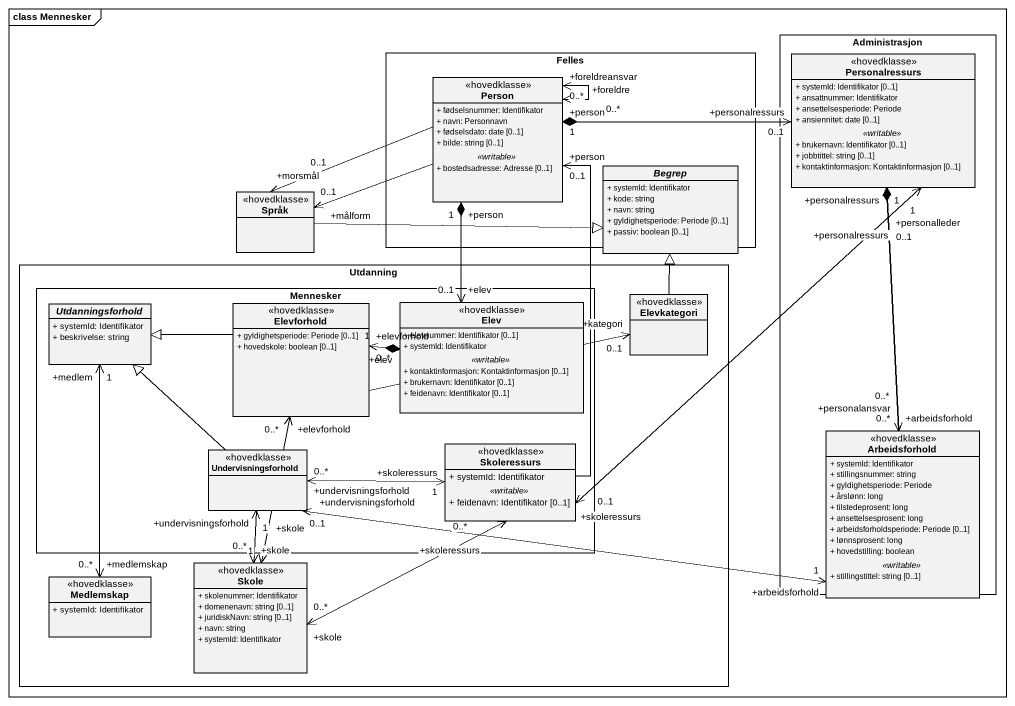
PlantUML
@startuml
mainframe class Mennesker
hide circle
hide empty members
skinparam classAttributeIconSize 0
rectangle Administrasjon {
  class Personalressurs <<hovedklasse>> {
    + systemId: Identifikator [0..1]
    + ansattnummer: Identifikator
    + ansettelsesperiode: Periode
    + ansiennitet: date [0..1]
    .. <<writable>> ..
    + brukernavn: Identifikator [0..1]
    + jobbtittel: string [0..1]
    + kontaktinformasjon: Kontaktinformasjon [0..1]
  }
}
rectangle Felles {
  class "Person" as Person_ <<hovedklasse>> {
    + fødselsnummer: Identifikator
    + navn: Personnavn
    + fødselsdato: date [0..1]
    + bilde: string [0..1]
    .. <<writable>> ..
    + bostedsadresse: Adresse [0..1]
  }
}
class Språk <<hovedklasse>>
abstract class Begrep {
  + systemId: Identifikator
  + kode: string
  + navn: string
  + gyldighetsperiode: Periode [0..1]
  + passiv: boolean [0..1]
}
rectangle Utdanning {
  rectangle Mennesker {
    abstract class Utdanningsforhold {
      + systemId: Identifikator
      + beskrivelse: string
    }
    class Elevforhold <<hovedklasse>> {
      + gyldighetsperiode: Periode [0..1]
      + hovedskole: boolean [0..1]
    }
    class Elev <<hovedklasse>> {
      + elevnummer: Identifikator [0..1]
      + systemId: Identifikator
      .. <<writable>> ..
      + kontaktinformasjon: Kontaktinformasjon [0..1]
      + brukernavn: Identifikator [0..1]
      + feidenavn: Identifikator [0..1]
    }
    class Undervisningsforhold <<hovedklasse>>
    class Skoleressurs <<hovedklasse>> {
      + systemId: Identifikator
      .. <<writable>> ..
      + feidenavn: Identifikator [0..1]
    }
  }
  class Elevkategori <<hovedklasse>>
  class Medlemskap <<hovedklasse>> {
    + systemId: Identifikator
  }
  class Skole <<hovedklasse>> {
    + skolenummer: Identifikator
    + domenenavn: string [0..1]
    + juridiskNavn: string [0..1]
    + navn: string
    + systemId: Identifikator
  }
}
class Arbeidsforhold <<hovedklasse>> {
  + systemId: Identifikator
  + stillingsnummer: string
  + gyldighetsperiode: Periode
  + årslønn: long
  + tilstedeprosent: long
  + ansettelsesprosent: long
  + arbeidsforholdsperiode: Periode [0..1]
  + lønnsprosent: long
  + hovedstilling: boolean
  .. <<writable>> ..
  + stillingstittel: string [0..1]
}
Person_ "+foreldre\n0..*" <--> "+foreldreansvar\n0..*" Person_
Person_ "+person\n1" *-right-> "+personalressurs\n0..1" Personalressurs
Person_ -left-> "+målform\n0..1" Språk
Person_ -left-> "+morsmål\n0..1" Språk
Personalressurs "+personalressurs\n1" *--> "+arbeidsforhold\n0..*" Arbeidsforhold
Språk -right-|> Begrep
Elevforhold -left-|> Utdanningsforhold
Elevforhold "+elevforhold\n0..*" <-right-* "+elev\n1" Elev
Elevforhold -right-> "+kategori\n0..1" Elevkategori
Elevforhold "+elevforhold\n0..*" <--> "+skole\n1" Skole
Elev "+elev\n0..1" <-up-* "+person\n1" Person_
Elevkategori -up-|> Begrep
Arbeidsforhold "+personalansvar\n0..*" <-up-> "+personalleder\n0..1" Personalressurs
Undervisningsforhold -up-|> Utdanningsforhold
Undervisningsforhold "+undervisningsforhold\n0..1" <-right-> "+arbeidsforhold\n1" Arbeidsforhold
Undervisningsforhold "+undervisningsforhold\n0..*" <--> "+skole\n1" Skole
Skoleressurs -up-> "+person\n0..1" Person_
Skoleressurs "+skoleressurs\n0..1" <-up-> "+personalressurs\n1" Personalressurs
Skoleressurs "+skoleressurs\n1" <-left-> "+undervisningsforhold\n0..*" Undervisningsforhold
Skoleressurs "+skoleressurs\n0..*" <-left-> "+skole\n0..*" Skole
Medlemskap "+medlemskap\n0..*" <-up-> "+medlem\n1" Utdanningsforhold
@enduml
